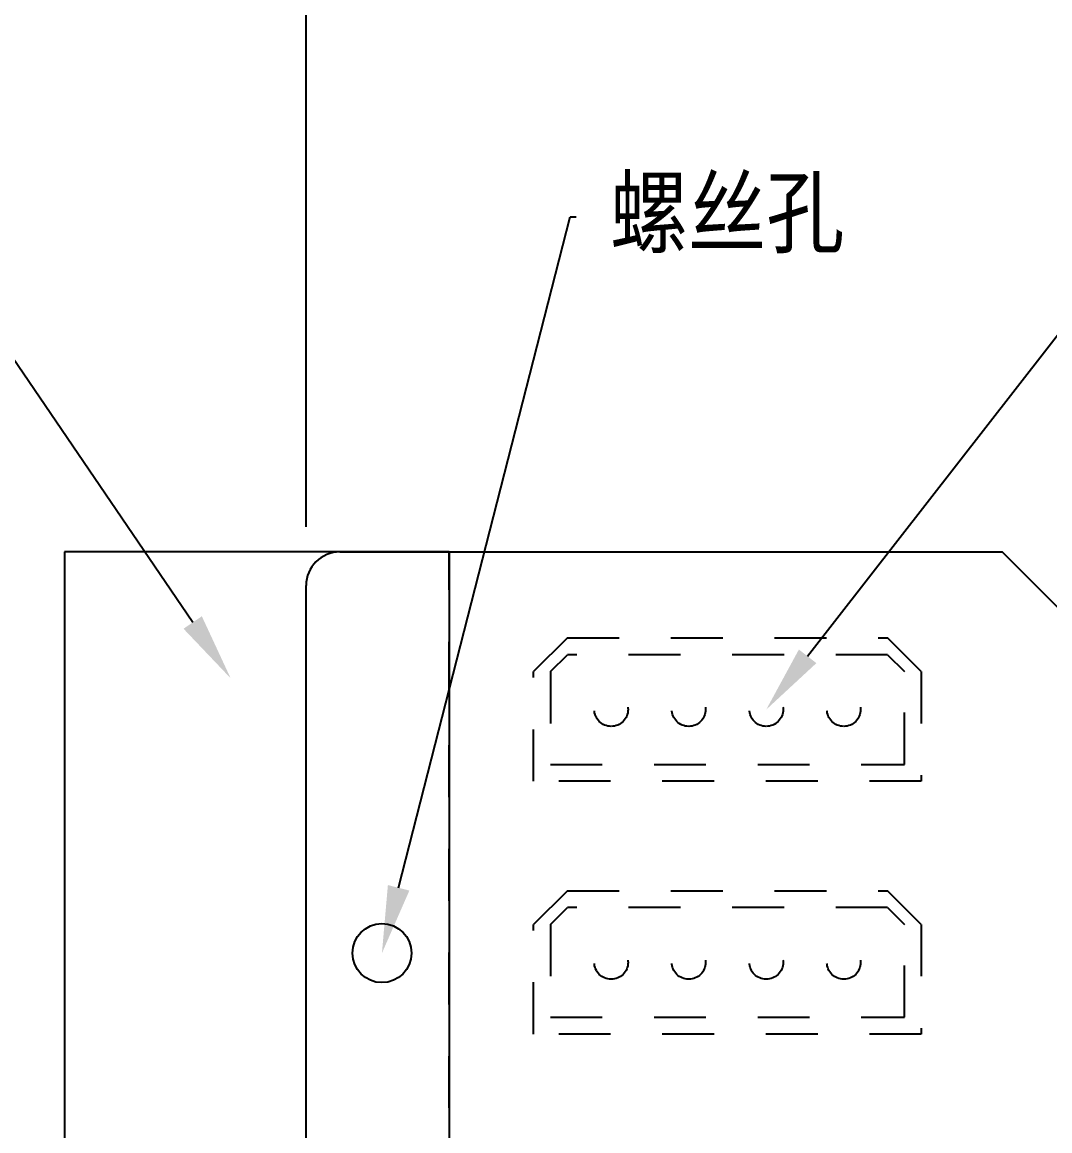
# Model space of a CAD drawing. Header units: millimetres. Extents: x 753 to 1632, y 352 to 973.
# Drawn here: x 990.2 to 1051.1, y 670.3 to 736 of the extents above; entities that cross this region are included whole.
import ezdxf
from ezdxf import colors
from ezdxf.entities.mleader import LeaderData, LeaderLine
from ezdxf.math import Vec2, Vec3

# ---------------------------------------------------------------- set-up
doc = ezdxf.new("R2010")
doc.units = ezdxf.units.MM
doc.header["$LTSCALE"] = 30.734
doc.header["$PDMODE"] = 3
doc.header["$PDSIZE"] = 8
doc.linetypes.add('HIDDEN', pattern=[0.2, 0.1, -0.1])
doc.layers.get('0').update_dxf_attribs({"linetype": 'CONTINUOUS'})
doc.layers.get('Defpoints').update_dxf_attribs({"linetype": 'CONTINUOUS'})
doc.layers.add('02___PRT_ALL_AXES', color=7, linetype='CONTINUOUS')
doc.layers.add('DEFAULT_2', color=8, linetype='HIDDEN')
doc.styles.get("Standard").update_dxf_attribs({"font": 'txt', "width": 0.85})
doc.dimstyles.get("Standard").update_dxf_attribs({"dimtxt": 3.5, "dimasz": 3.5, "dimexe": 0.18, "dimexo": 0.0625, "dimgap": 0.09, "dimtad": 1, "dimdsep": 46, "dimtxsty": 'Standard', "dimcen": 0.09, "dimadec": 0, "dimazin": 0, "dimtol": 1, "dimtp": 0.01, "dimtm": 0.01, "dimtfac": 1, "dimtofl": 0, "dimtmove": 0, "dimatfit": 3, "dimfxl": 1, "dimtolj": 1, "dimarcsym": 0})

# ---------------------------------------------------------------- blocks, each defined once
blk = doc.blocks.new('*D0')
at = {"color": 0, "lineweight": -2}
for p, q in [((1007.026, 706.094), (1007.026, 752.685)), ((1106.526, 706.094), (1106.526, 752.685)), ((1010.526, 742.627), (1040.571, 742.627)), ((1103.026, 742.627), (1072.98, 742.627))]:
    blk.add_line(p, q, dxfattribs=at)
at = {"color": 0}
for points in [[(1010.526, 743.21), (1010.526, 742.043), (1007.026, 742.627)], [(1103.026, 743.21), (1103.026, 742.043), (1106.526, 742.627)]]:
    blk.add_solid(points, dxfattribs=at)
at = {"layer": 'Defpoints', "color": 0}
for p in [(1106.526, 742.627), (1007.026, 702.602), (1106.526, 702.602)]:
    blk.add_point(p, dxfattribs=at)
at = {"color": 0, "insert": (1056.776, 742.627), "char_height": 3.5, "attachment_point": 5}
blk.add_mtext('\\A1;99.5000±0.0100', dxfattribs=at)

msp = doc.modelspace()

# ---------------------------------------------------------------- linework, layer by layer
at = {"color": 1}
for p, q in [((1015.52068, 704.60169), (992.70006, 704.60169)), ((992.70006, 704.60169), (992.70006, 604.00169)), ((1015.52068, 704.60169), (1015.52068, 604.00169))]:
    msp.add_line(p, q, dxfattribs=at)
at = {"color": 7, "linetype": 'Continuous'}
for p, q in [((1009.02568, 704.60169), (1048.32568, 704.60169)), ((1052.52568, 700.40169), (1048.32568, 704.60169)), ((1007.02568, 606.00169), (1007.02568, 702.60169))]:
    msp.add_line(p, q, dxfattribs=at)
msp.add_arc((1009.02568, 702.60169), 2, 90, 180, dxfattribs=at)
at = {"layer": '02___PRT_ALL_AXES', "color": 8, "linetype": 'HIDDEN'}
for centre in [(1025.12568, 695.25169), (1029.72568, 695.25169), (1034.32568, 695.25169), (1038.92568, 695.25169), (1025.12568, 680.25169), (1029.72568, 680.25169), (1034.32568, 680.25169), (1038.92568, 680.25169)]:
    msp.add_circle(centre, 1, dxfattribs=at)
at = {"layer": '02___PRT_ALL_AXES', "color": 7, "linetype": 'Continuous'}
msp.add_circle((1011.52568, 680.80169), 1.75, dxfattribs=at)
at = {"layer": 'DEFAULT_2', "color": 1, "linetype": 'HIDDEN'}
msp.add_line((1015.52068, 604.00169), (1015.52068, 704.60169), dxfattribs=at)
at = {"layer": 'DEFAULT_2', "color": 8, "linetype": 'HIDDEN'}
for p, q in [((1022.52568, 699.50169), (1020.52568, 697.50169)), ((1022.52568, 699.50169), (1041.52568, 699.50169)), ((1043.52568, 697.50169), (1041.52568, 699.50169)), ((1021.52568, 697.50169), (1022.52568, 698.50169)), ((1041.52568, 698.50169), (1022.52568, 698.50169)), ((1041.52568, 698.50169), (1042.52568, 697.50169)), ((1020.52568, 691.00169), (1020.52568, 697.50169)), ((1021.52568, 697.50169), (1021.52568, 692.00169)), ((1042.52568, 692.00169), (1042.52568, 697.50169)), ((1043.52568, 697.50169), (1043.52568, 691.00169)), ((1021.52568, 692.00169), (1042.52568, 692.00169)), ((1043.52568, 691.00169), (1020.52568, 691.00169)), ((1022.52568, 684.50169), (1020.52568, 682.50169)), ((1022.52568, 684.50169), (1041.52568, 684.50169)), ((1043.52568, 682.50169), (1041.52568, 684.50169)), ((1021.52568, 682.50169), (1022.52568, 683.50169)), ((1041.52568, 683.50169), (1022.52568, 683.50169)), ((1041.52568, 683.50169), (1042.52568, 682.50169)), ((1020.52568, 676.00169), (1020.52568, 682.50169)), ((1021.52568, 682.50169), (1021.52568, 677.00169)), ((1042.52568, 677.00169), (1042.52568, 682.50169)), ((1043.52568, 682.50169), (1043.52568, 676.00169)), ((1021.52568, 677.00169), (1042.52568, 677.00169)), ((1043.52568, 676.00169), (1020.52568, 676.00169))]:
    msp.add_line(p, q, dxfattribs=at)
for centre in [(1025.12568, 695.25169), (1029.72568, 695.25169), (1034.32568, 695.25169), (1038.92568, 695.25169), (1025.12568, 680.25169), (1029.72568, 680.25169), (1034.32568, 680.25169), (1038.92568, 680.25169)]:
    msp.add_circle(centre, 1, dxfattribs=at)

# ---------------------------------------------------------------- dimensions: what is measured, and where the dimension line sits
at = {"color": 4}
dim = msp.add_linear_dim(base=(1106.52568, 742.62658), p1=(1007.02568, 702.60169), p2=(1106.52568, 702.60169), dimstyle='Standard', override={"dimexe": 10.0584, "dimexo": 3.4925, "dimtad": 0, "dimtih": 1, "dimtoh": 1, "dimdec": 4, "dimzin": 0, "dimcen": 5.0292, "dimtdec": 4, "dimtzin": 0}, dxfattribs=at)
dim.commit()
dim.dimension.update_dxf_attribs({"geometry": '*D0', "text_midpoint": (1056.77568, 742.62658)})

# ---------------------------------------------------------------- leaders
at = {"color": 1}
ml = msp.add_multileader_mtext('Standard', dxfattribs=at)
ml.set_content('{\\fSimSun|b0|i0|c134|p2;红色区域为其它部件接触面,不能走线}', color=1)
ml.set_leader_properties()
ml.build(insert=Vec2(0, 0))
ml.multileader.update_dxf_attribs({"text_right_attachment_type": 6, "dogleg_length": 0.36})
ctx = ml.context
ctx.base_point, ctx.plane_origin = Vec3(896.79236, 732.04145), Vec3(1002.54921, 697.11004)
ctx.right_attachment, ctx.text_align_type = 6, 2
notes = []
notes.append((ctx, [(0, (1, 1, 0), (980.35347, 729.70811), (-1, 0), 0.36, [(0, [(1002.54921, 697.11004)], 0, [])])]))
ctx.mtext.insert, ctx.mtext.alignment, ctx.mtext.flow_direction = Vec3(977.99347, 734.37478), 3, 5
at = {"color": 6}
ml = msp.add_multileader_mtext('Standard', dxfattribs=at)
ml.set_content('{\\fSimSun|b0|i0|c134|p2;2*电源接口}', color=6)
ml.set_leader_properties()
ml.build(insert=Vec2(0, 0))
ml.multileader.update_dxf_attribs({"text_right_attachment_type": 6, "dogleg_length": 0.36})
ctx = ml.context
ctx.base_point, ctx.plane_origin = Vec3(1060.2824, 728.1777), Vec3(1034.32568, 695.25169)
ctx.right_attachment = 6
notes.append((ctx, [(0, (1, 1, 0), (1059.9224, 728.1777), (1, 0), 0.36, [(0, [(1034.32568, 695.25169)], 0, [])])]))
ctx.mtext.insert, ctx.mtext.flow_direction = Vec3(1062.2824, 730.46658), 5
ml = msp.add_multileader_mtext('Standard', dxfattribs=at)
ml.set_content('{\\fSimSun|b0|i0|c134|p2;螺丝孔}', color=6)
ml.set_leader_properties()
ml.build(insert=Vec2(0, 0))
ml.multileader.update_dxf_attribs({"text_right_attachment_type": 6, "dogleg_length": 0.36})
ctx = ml.context
ctx.base_point, ctx.plane_origin = Vec3(1023.04897, 724.47209), Vec3(1011.52568, 680.80169)
ctx.right_attachment = 6
notes.append((ctx, [(0, (1, 1, 0), (1022.68897, 724.47209), (1, 0), 0.36, [(0, [(1011.52568, 680.80169)], 0, [])])]))
ctx.mtext.insert, ctx.mtext.flow_direction = Vec3(1025.04897, 726.74987), 5
for ctx, leaders in notes:
    for number, flags, end, landing, length, lines in leaders:
        leader = LeaderData()
        leader.index, (leader.has_last_leader_line, leader.has_dogleg_vector, leader.attachment_direction) = number, flags
        leader.last_leader_point, leader.dogleg_vector, leader.dogleg_length = Vec3(end), Vec3(landing), length
        for number, points, colour, breaks in lines:
            line = LeaderLine()
            line.index, line.vertices, line.color, line.breaks = number, Vec3.list(points), colors.encode_raw_color(colour), breaks
            leader.lines.append(line)
        ctx.leaders.append(leader)

doc.saveas('drawing.dxf')
